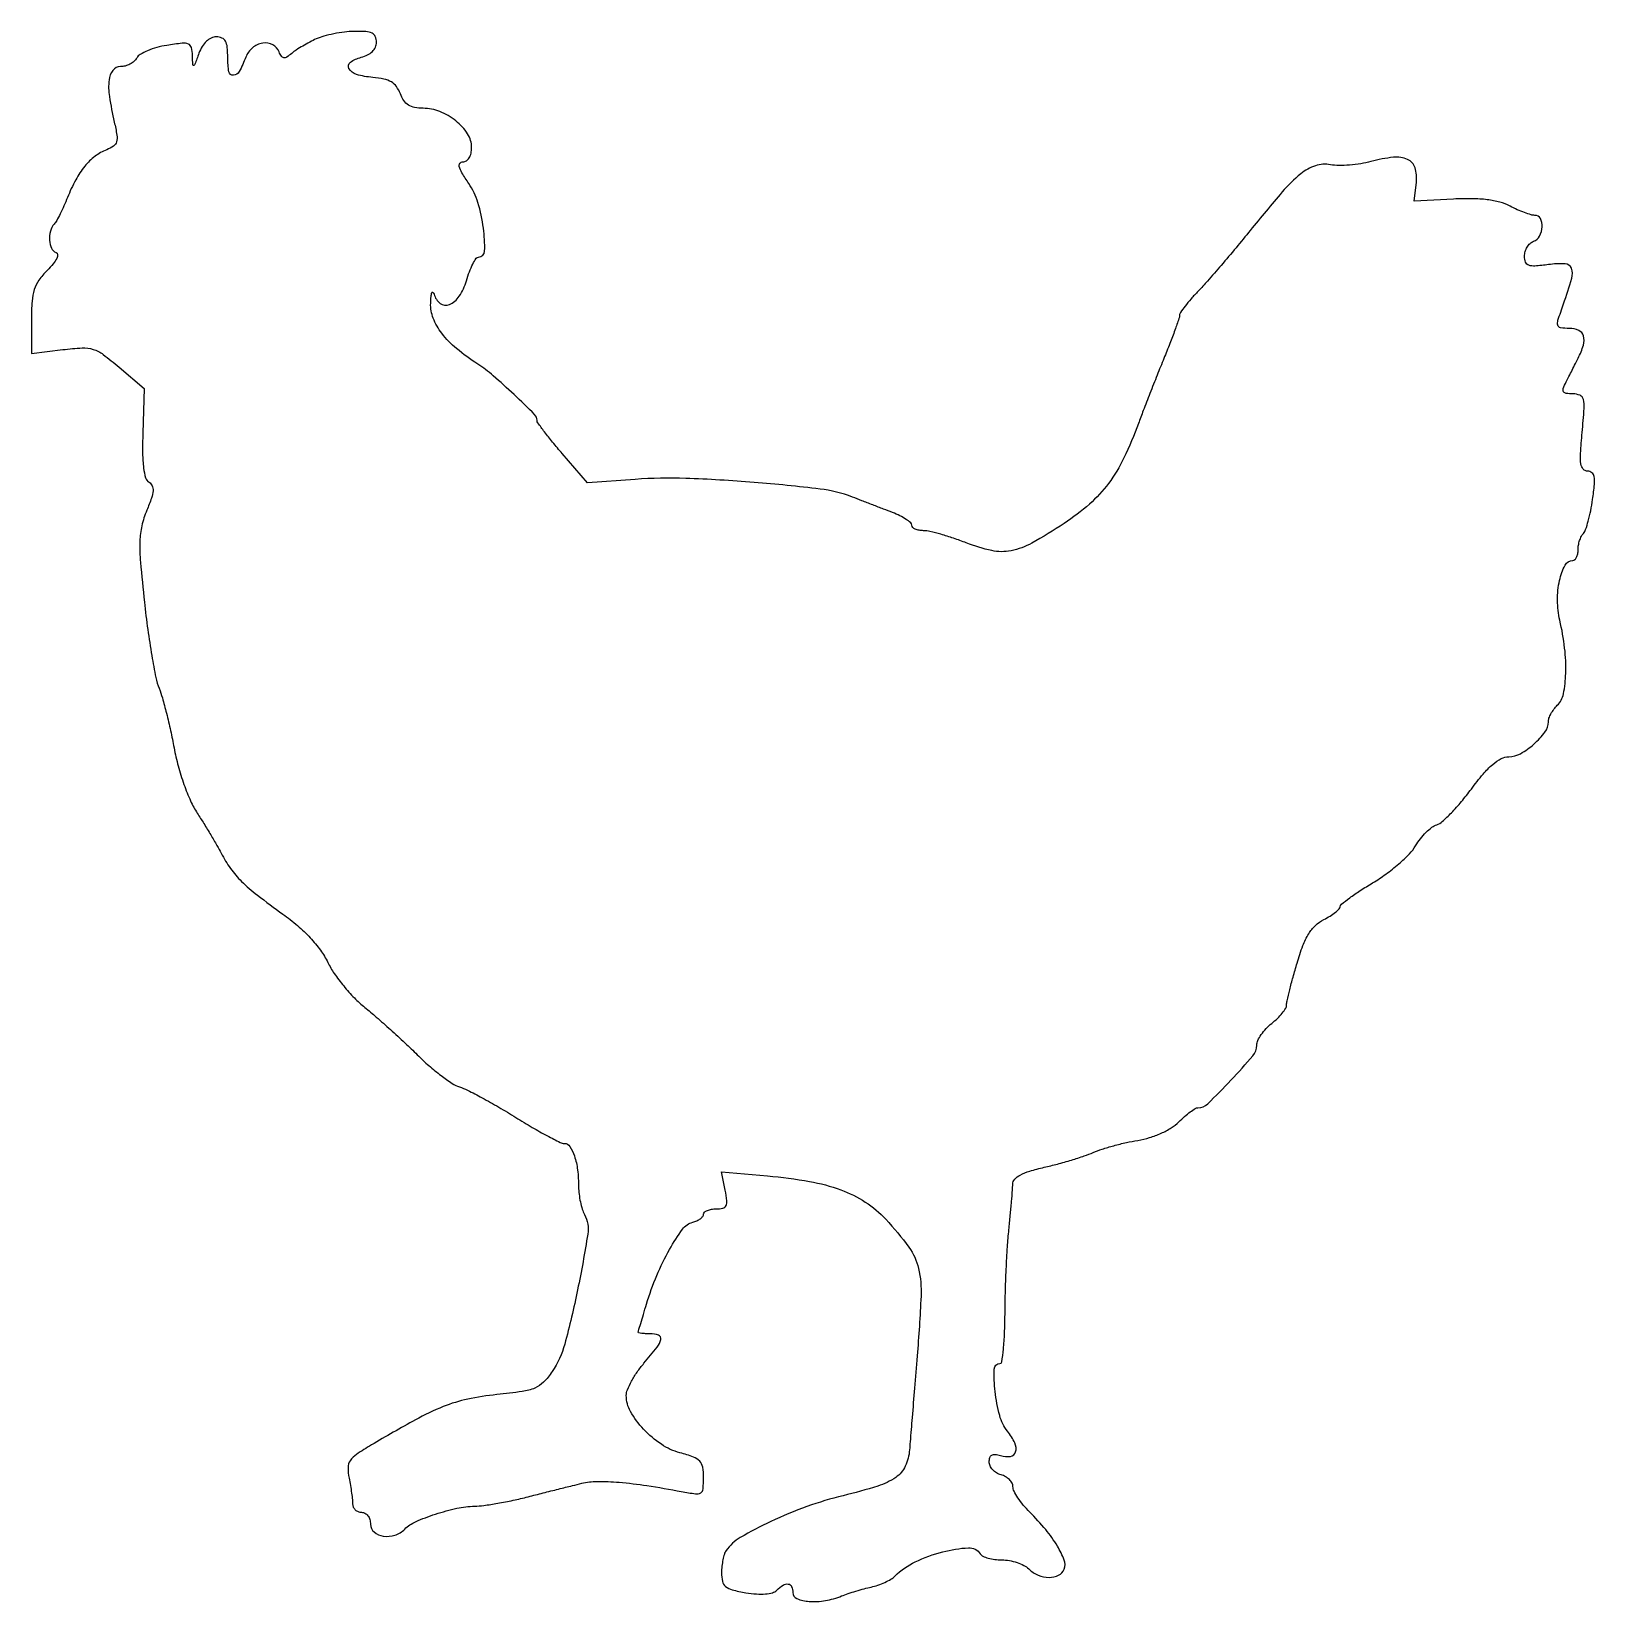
# Model space of a CAD drawing. Extents: x 0 to 263, y 0 to 264.
import ezdxf

# ---------------------------------------------------------------- set-up
doc = ezdxf.new("R2010")
doc.units = 0

msp = doc.modelspace()

# ---------------------------------------------------------------- linework, layer by layer
msp.add_lwpolyline([(47.895588, 262.668781, 0.015922), (46.786502, 262.128, 0.012137), (45.607136, 261.468644, 0.012308), (44.531189, 260.796067, 0.028016), (43.762371, 260.224477, -0.029018), (42.929079, 259.607538, -0.176032), (42.414669, 259.486662, -0.225943), (42.019014, 259.73589, -0.049501), (41.648168, 260.474477, 0.183233), (40.567125, 261.685247, 0.159993), (38.883047, 261.960824, 0.136697), (37.159619, 261.177071, 0.12793), (36.036932, 259.597139, -0.031874), (34.933316, 257.171889, -0.262985), (33.947734, 256.546127, -0.378206), (33.202993, 257.138314, -0.043993), (33, 259.440983, 0.022115), (32.91893, 261.273034, 0.101738), (32.615365, 262.28578, 0.173328), (32.030732, 262.812729, 0.097887), (31.083333, 263, 0.109268), (30.223441, 262.809811, 0.080146), (29.412054, 262.260297, 0.068194), (28.707057, 261.387373, 0.048292), (28.162281, 260.25, -0.002185), (27.478125, 258.401892, -0.223869), (27.287148, 258.216187, -0.499205), (27.14381, 258.313222, -0.004122), (27.078947, 259.877808, 0.053313), (26.889513, 261.224847, 0.241911), (26.38242, 261.80192, 0.123161), (25.360394, 261.935605, 0.010886), (22.761825, 261.577905, 0.027887), (21.079929, 261.211813, 0.032189), (19.530231, 260.673305, 0.033994), (18.301631, 260.054223, 0.132231), (17.712135, 259.450097, -0.0882), (17.257718, 258.895174, -0.056364), (16.566099, 258.425966, -0.054518), (15.756528, 258.107711, -0.066505), (14.95031, 258, 0.23417), (13.689355, 257.375183, 0.136271), (13.049243, 255.771724, 0.065394), (13.110141, 252.95989, 0.018958), (13.932004, 248.690327, -0.016076), (14.370683, 246.480095, -0.108091), (14.313392, 245.370036, -0.174819), (13.805824, 244.648516, -0.059268), (12.658148, 244.031623, 0.069878), (10.702616, 242.926609, 0.057441), (8.97723, 241.258152, 0.048594), (7.444172, 238.969988, 0.029121), (6.064183, 236, -0.010359), (5.472426, 234.590383, -0.011344), (4.839545, 233.249062, -0.010838), (4.24873, 232.128545, -0.054294), (3.839724, 231.55, 0.115065), (3.188629, 230.343125, 0.083018), (3.035435, 228.815657, 0.092869), (3.379815, 227.472022, 0.206079), (4.153409, 226.782197, -0.32709), (4.407258, 226.424207, -0.111258), (4.24847, 225.76693, -0.057674), (3.651544, 224.843526, -0.024082), (2.653409, 223.744318, 0.041787), (1.263724, 222.100683, 0.077509), (0.484372, 220.541941, 0.060234), (0.107074, 218.565251, 0.017072), (0, 215.430231), (0, 209.769553), (5.269571, 210.427943, -0.018635), (8.531851, 210.712585, -0.08799), (10.388064, 210.477905, -0.085077), (12.080272, 209.616114, -0.016793), (14.750196, 207.481828), (18.961248, 203.877324), (18.730624, 196.402307, 0.010363), (18.695718, 192.952045, 0.028728), (18.860673, 190.531731, 0.039524), (19.200584, 188.892783, 0.185497), (19.772866, 188.140496, -0.145892), (20.306296, 187.54132, -0.130084), (20.455042, 186.719035, -0.065408), (20.18984, 185.477145, -0.014172), (19.396119, 183.426851, 0.042729), (18.554125, 180.818921, 0.050258), (18.226842, 178.244619, 0.028526), (18.337474, 174.678236, 0.005014), (18.994547, 168, 0.007004), (19.561866, 163.377148, 0.008129), (20.23453, 158.996875, 0.007355), (20.91739, 155.314229, 0.047125), (21.463196, 153.5, -0.027324), (22.018306, 151.888722, -0.007734), (22.704925, 149.325, -0.007768), (23.391881, 146.400001, -0.008138), (23.976311, 143.5, 0.02093), (24.672967, 140.448342, 0.018771), (25.644122, 137.350976, 0.019525), (26.758257, 134.564912, 0.039934), (27.884409, 132.5, -0.005619), (28.989117, 130.768402, -0.004445), (30.145842, 128.872146, -0.004495), (31.187958, 127.092977, -0.011152), (31.909946, 125.766879, 0.036856), (33.472797, 123.21749, 0.042217), (35.330894, 121.046993, 0.030434), (37.98983, 118.726393, 0.009431), (42.256907, 115.563618, -0.022865), (44.746444, 113.612623, -0.027822), (46.880982, 111.559085, -0.030367), (48.596507, 109.473682, -0.043884), (49.823006, 107.427407, 0.0382), (50.904397, 105.575903, 0.020797), (52.491554, 103.473165, 0.020611), (54.292899, 101.457762, 0.030618), (56.042133, 99.863789, -0.009423), (57.974881, 98.246993, -0.004721), (60.359253, 96.134939, -0.004685), (62.785911, 93.902567, -0.006905), (64.870763, 91.89345, 0.016083), (66.830524, 90.073051, 0.01686), (68.873462, 88.411973, 0.016755), (70.72745, 87.101105, 0.068759), (71.967274, 86.510387, -0.040418), (73.326857, 85.954504, -0.007229), (75.756472, 84.679187, -0.007767), (78.565089, 83.095741, -0.006943), (81.431059, 81.366937, 0.006882), (84.203599, 79.694028, 0.00965), (86.72749, 78.282788, 0.0064), (88.8661, 77.175529, 0.116762), (89.607504, 77, -0.25594), (90.526473, 76.496623, -0.063627), (91.285426, 74.890622, -0.048315), (91.80614, 72.538073, -0.029114), (91.986345, 69.684259, 0.02928), (92.063295, 68.472035, 0.022193), (92.283944, 67.157592, 0.022628), (92.602891, 65.938756, 0.047587), (92.980273, 65.03686, -0.163878), (93.528341, 61.776195, -0.011176), (91.817976, 52.41378, -0.014956), (89.64433, 43.25234, -0.082608), (87.548892, 38.655535, -0.045609), (86.089323, 36.864221, -0.100713), (84.635106, 35.879571, -0.063463), (82.508154, 35.296212, -0.010249), (78.236761, 34.779287, 0.027658), (73.337066, 34.01249, 0.042841), (69.244023, 32.76351, 0.030479), (64.539491, 30.53294, 0.007614), (57.150916, 26.313249, 0.015011), (54.64756, 24.729249, 0.09627), (53.593034, 23.673198, 0.147325), (53.232988, 22.510017, 0.051303), (53.400916, 20.745418, -0.007806), (53.630252, 19.497757, -0.007486), (53.824019, 18.225998, -0.007442), (53.961407, 17.099346, -0.026621), (54, 16.375, 0.108288), (54.114961, 15.850413, 0.099673), (54.440625, 15.403906, 0.095522), (54.927338, 15.104507, 0.0905), (55.5, 15, -0.130775), (56.075754, 14.846791, -0.10214), (56.5625, 14.416667, -0.08892), (56.888136, 13.769411, -0.072314), (57, 13, 0.21813), (57.601058, 11.687801, 0.143078), (59.139197, 10.987013, 0.114207), (61.106908, 11.152983, 0.119013), (62.767875, 12.167875, -0.093014), (64.591514, 13.415237, -0.024284), (67.919095, 14.690028, -0.025572), (71.530981, 15.67473, -0.049574), (74.5, 16.020565, 0.030263), (76.051113, 16.14086, 0.009194), (78.38125, 16.508044, 0.009171), (80.982817, 17.016542, 0.009878), (83.5, 17.608904, -0.000646), (86.017154, 18.250527, -0.000586), (88.61875, 18.906849, -0.000586), (90.948074, 19.488675, -0.001888), (92.5, 19.868172, -0.057999), (95.104185, 20.182665, -0.021531), (98.797823, 20.039498, -0.017589), (103.4762, 19.489757, -0.009233), (109.25, 18.495021, 0.012717), (111.655995, 18.097747, 0.176548), (112.503283, 18.27948, 0.233227), (112.910708, 18.941399, 0.023377), (113, 20.850165, 0.043632), (112.848065, 22.587947, 0.148601), (112.339719, 23.590035, 0.115042), (111.274446, 24.283737, 0.021279), (109.027047, 24.992717, -0.082571), (105.893231, 26.421624, -0.056465), (102.908725, 28.963026, -0.058535), (100.715536, 31.935512, -0.130415), (100, 34.632165, -0.098151), (100.193602, 35.608915, -0.027393), (100.869312, 37.021708, -0.026521), (101.826691, 38.569578, -0.02508), (102.959359, 40.037774, 0.010774), (105.195355, 42.770813, 0.114861), (105.796935, 44.06393, 0.373632), (105.413415, 44.752114, 0.087026), (104, 45, -0.011739), (103.23395, 45.017987, -0.019521), (102.59068, 45.073437, -0.014347), (102.089613, 45.151073, -0.374023), (102.010824, 45.25, -0.059402), (102.041421, 45.437288, -0.000585), (102.420958, 46.748438, -0.001917), (102.865885, 48.257185, -0.00124), (103.391823, 50, -0.025346), (105.131636, 54.822376, -0.029482), (107.277341, 59.198522, -0.028867), (109.463673, 62.590525, -0.172883), (111.173399, 63.755596, 0.042595), (111.87238, 64.003572, 0.05363), (112.463436, 64.352438, 0.06365), (112.868843, 64.743585, 0.170671), (113, 65.116631, -0.220355), (113.156596, 65.454705, -0.077472), (113.624219, 65.74051, -0.058907), (114.311322, 65.935334, -0.039674), (115.125, 66, 0.056127), (116.247964, 66.126455, 0.228257), (116.770903, 66.543397, 0.143303), (116.907222, 67.366076, 0.019237), (116.626531, 69.117344), (116.003062, 72.234688), (123.751531, 71.538767, -0.020487), (130.816476, 70.611214, -0.045166), (136.06961, 69.20373, -0.057006), (140.16479, 67.144375, -0.059904), (143.614023, 64.242098, -0.030004), (147.487337, 59.564789, -0.101771), (149.126145, 55.980221, -0.06836), (149.544315, 51.318344, -0.008767), (148.894631, 41.272475, 0.000109), (148.449657, 35.851284, 0.000149), (148.05057, 30.958165, 0.000098), (147.717419, 26.848452, 0.00168), (147.612933, 25.5, -0.090878), (146.899057, 22.764006, -0.133193), (145.302703, 20.873803, -0.076164), (142.263355, 19.395803, -0.015341), (136.452294, 17.788134, 0.026348), (130.375599, 15.962122, 0.023541), (124.28602, 13.447097, 0.022316), (119.163518, 10.758322, 0.108511), (116.765313, 8.55016, 0.078267), (116.481016, 7.967936, 0.024674), (116.241942, 7.026492, 0.023968), (116.075252, 5.9341, 0.024441), (116.015313, 4.837898, 0.056652), (116.174045, 3.366076, 0.167076), (116.700127, 2.511298, 0.111781), (117.792339, 1.96286, 0.01884), (120.0959, 1.483798, 0.023014), (121.884702, 1.265656, 0.038623), (123.397755, 1.268497, 0.047486), (124.572883, 1.475042, 0.12985), (125.2959, 1.8959, -0.053942), (126.363596, 2.755108, -0.180734), (127.227168, 2.941188, -0.261053), (127.794259, 2.504615, -0.101346), (128, 1.5, 0.306584), (128.688889, 0.482107, 0.078051), (130.735456, 0.013556, 0.059975), (133.470047, 0.151846, 0.053716), (136.202947, 0.930792, -0.014883), (137.275313, 1.328602, -0.008117), (138.612512, 1.75581, -0.008082), (139.986888, 2.146312, -0.012716), (141.180073, 2.432294, 0.030993), (142.302964, 2.745214, 0.025237), (143.460603, 3.213249, 0.025934), (144.48528, 3.755238, 0.058608), (145.180073, 4.289442, -0.081413), (148.567614, 6.657475, -0.048556), (153.197864, 8.350685, -0.048717), (157.516326, 9.0307, -0.275695), (159.5, 8, 0.148582), (159.93784, 7.614264, 0.039628), (160.821382, 7.29375, 0.036553), (161.931956, 7.073582, 0.030669), (163.130446, 7, -0.043679), (164.393871, 6.889419, -0.036596), (165.698586, 6.559375, -0.0381), (166.852444, 6.075486, -0.078195), (167.642857, 5.5, 0.096484), (169.215939, 4.439824, 0.097081), (171.068452, 4.050589, 0.116357), (172.676192, 4.406951, 0.190918), (173.607372, 5.419212, 0.18458), (173.609475, 6.97041, 0.04471), (172.466822, 9.317536, 0.03763), (170.503482, 12.081412, 0.023137), (167.812608, 15.033546, -0.023733), (166.736001, 16.217514, -0.02709), (165.826204, 17.448911, -0.027766), (165.178408, 18.563113, -0.118325), (165, 19.306446, 0.123386), (164.850317, 19.903778, 0.074771), (164.4125, 20.491411, 0.067293), (163.764599, 20.980709, 0.064254), (163, 21.289749, -0.07292), (162.235608, 21.614156, -0.070719), (161.5875, 22.147047, -0.075788), (161.150322, 22.799761, -0.11016), (161, 23.473768, -0.077091), (161.112449, 24.198758, -0.192451), (161.446835, 24.605556, -0.156408), (162.027477, 24.718569, -0.04735), (162.915843, 24.52671, 0.111603), (164.587078, 24.384237, 0.298797), (165.445613, 25.134119, 0.182263), (165.311552, 26.646256, 0.054434), (164.064985, 28.644515, -0.101916), (162.764125, 31.247931, -0.037594), (162.005009, 35.302002, -0.034702), (161.852124, 39.067981, -0.405802), (162.811382, 40, 0.374169), (163.13615, 40.282602, 0.009002), (163.395644, 42.423437, 0.015272), (163.587946, 45.08683, 0.009226), (163.660973, 48.25, -0.005942), (163.720385, 51.847263, -0.004346), (163.868505, 55.839062, -0.004391), (164.074942, 59.618719, -0.009684), (164.313809, 62.5, 0.002), (164.551752, 64.918168, 0.002317), (164.7584, 67.222264, 0.002066), (164.916254, 69.174483, 0.013719), (164.964218, 70.150259, -0.183394), (165.296211, 70.970876, -0.082909), (166.228304, 71.691539, -0.050425), (167.823297, 72.350823, -0.017182), (170.25, 72.988154, 0.009795), (172.47989, 73.538721, 0.008042), (174.839062, 74.211332, 0.008139), (176.987379, 74.899729, 0.021241), (178.5, 75.484421, -0.025202), (179.966854, 76.038115, -0.011347), (181.940625, 76.622494, -0.0112), (184.057584, 77.14674, -0.014993), (186, 77.521058, 0.033997), (187.97214, 77.979406, 0.031782), (189.910352, 78.708662, 0.033367), (191.618136, 79.619836, 0.056631), (192.886364, 80.624532, -0.015979), (193.860539, 81.534173, -0.020592), (194.814151, 82.302206, -0.018861), (195.644607, 82.869285, -0.14128), (196.09798, 83, 0.195085), (197.742397, 83.666987, 0.01121), (201.642784, 87.627776, 0.011694), (205.346828, 91.750903, 0.179006), (206, 93.516884, -0.108989), (206.173927, 94.305317, -0.041223), (206.734375, 95.291832, -0.038386), (207.543402, 96.300976, -0.037961), (208.5, 97.17866, 0.025655), (209.456985, 98.014309, 0.030545), (210.265625, 98.898833, 0.031833), (210.840922, 99.711709, 0.138947), (211, 100.273101, -0.056298), (211.081044, 100.990601, -0.004753), (211.514063, 102.803518, -0.006264), (212.079781, 104.960523, -0.004804), (212.75, 107.303371, -0.017921), (213.740314, 110.251464, -0.047779), (214.715137, 112.241997, -0.065448), (215.83563, 113.623108, -0.070373), (217.25, 114.628531, 0.019811), (218.303277, 115.227521, 0.027482), (219.192187, 115.850981, 0.02666), (219.844489, 116.422987, 0.202081), (220, 116.792049, -0.229618), (220.201089, 117.206839, -0.008748), (221.604987, 118.275144, -0.014158), (223.369938, 119.494742, -0.009328), (225.463785, 120.800769, 0.022746), (227.684058, 122.269826, 0.020641), (229.837404, 123.980339, 0.021148), (231.635657, 125.671963, 0.060094), (232.680151, 127.035685, -0.032719), (233.484103, 128.213399, -0.030948), (234.448852, 129.299561, -0.032431), (235.424254, 130.151289, -0.086627), (236.24019, 130.576233, 0.106672), (237.173579, 131.110498, 0.017132), (238.693975, 132.574993, 0.018272), (240.388453, 134.455824, 0.015132), (242.055368, 136.574949, -0.015998), (244.026299, 139.071661, -0.039968), (245.65944, 140.722081, -0.057117), (247.077066, 141.684993, -0.121226), (248.35723, 142, 0.129902), (250.314352, 142.517197, 0.052133), (252.584096, 144.140631, 0.052133), (254.428748, 146.154519, 0.160711), (255, 147.88588, -0.0885), (255.104871, 148.473728, -0.036316), (255.440625, 149.214245, -0.03449), (255.925988, 149.976107, -0.03732), (256.5, 150.642857, 0.148234), (257.533873, 152.576169, 0.041697), (257.925359, 156.013508, 0.036928), (257.738678, 160.27623, 0.02724), (256.929623, 164.932005, -0.05503), (256.53654, 168.288661, -0.055299), (256.88634, 171.644532, -0.06531), (257.802411, 174.195375, -0.280956), (259.12132, 175, 0.19485), (259.456946, 175.135955, 0.086947), (259.741888, 175.52875, 0.066818), (259.935309, 176.111072, 0.046847), (260, 176.8, -0.042768), (260.065029, 177.558872, -0.034958), (260.259424, 178.350312, -0.03622), (260.544315, 179.057118, -0.073478), (260.883145, 179.55, 0.104869), (261.265544, 180.187979, 0.015913), (261.706067, 181.61625, 0.017235), (262.120067, 183.361715, 0.014153), (262.444418, 185.25, 0.011079), (262.748299, 187.777667, 0.068519), (262.696972, 189.081887, 0.176466), (262.315263, 189.740142, 0.175769), (261.598898, 190, -0.221259), (260.86505, 190.341458, -0.140843), (260.474146, 191.216927, -0.050789), (260.406398, 192.970656, -0.007558), (260.68223, 196.5, 0.005744), (261.015071, 200.568737, 0.07606), (260.892502, 202.065745, 0.234994), (260.320857, 202.751167, 0.103884), (259.136131, 203, -0.031751), (257.998536, 203.072313, -0.235206), (257.560239, 203.365129, -0.221855), (257.515243, 203.904922, -0.028397), (257.991526, 205, 0.000051), (258.450026, 205.909526, 0.00003), (258.997511, 206.996014, 0.00003), (259.544183, 208.081217, 0.000052), (260, 208.986431, 0.042708), (260.88945, 211.206805, 0.14557), (260.899525, 212.74775, 0.219849), (260.101665, 213.665955, 0.106045), (258.544359, 214, -0.034319), (257.046747, 214.102914, -0.308181), (256.583426, 214.521832, -0.138523), (256.615554, 215.378188, -0.006598), (257.544359, 218.125727, 0.013191), (258.936963, 222.431555, 0.165055), (258.868179, 224.119146, 0.301001), (257.815635, 224.867631, 0.041707), (255, 224.726826, -0.013492), (252.743685, 224.485959, -0.104371), (251.697195, 224.621309, -0.222913), (251.180085, 225.128044, -0.089457), (251, 226.126541, -0.071175), (251.11206, 226.909762, -0.063615), (251.440625, 227.663086, -0.066838), (251.926434, 228.274001, -0.100106), (252.5, 228.638374, 0.177764), (253.523406, 229.532823, 0.111334), (253.966295, 231.079245, 0.137184), (253.665692, 232.452548, 0.276142), (252.75, 233.006161, -0.070554), (252.082465, 233.104185, -0.016371), (251.002722, 233.461298, -0.016578), (249.775504, 233.959032, -0.015554), (248.55714, 234.546914, 0.054463), (246.841276, 235.216093, 0.034741), (244.737347, 235.628537, 0.028422), (242.170802, 235.801522, 0.015745), (239.030678, 235.735513), (232.447076, 235.389519), (232.821449, 238.596296, 0.107016), (232.588239, 240.992933, 0.212069), (231.342164, 242.39047, 0.135241), (228.950391, 242.766233, 0.037522), (225.184576, 242.049701, -0.026144), (223.47483, 241.683929, -0.01991), (221.572896, 241.457169, -0.020281), (219.76859, 241.388039, -0.043756), (218.38541, 241.512467, 0.123223), (215.842861, 241.339208, 0.093252), (213.377827, 239.995061, 0.044405), (210.243475, 236.931756, 0.007479), (204.880287, 230.475129, -0.003946), (202.499159, 227.566983, -0.003569), (199.991842, 224.59693, -0.003574), (197.708199, 221.968933, -0.011372), (196.130287, 220.259102, 0.011728), (194.931274, 218.957993, 0.016093), (193.919522, 217.729493, 0.01279), (193.148823, 216.675085, 0.152569), (193, 216.198715, -0.083744), (192.906324, 215.643343, -0.003435), (192.226607, 213.728315, -0.005901), (191.375853, 211.466302, -0.004143), (190.367173, 208.939614, 0.00219), (189.238805, 206.144864, 0.001661), (188.024704, 203.069761, 0.001678), (186.904514, 200.176099, 0.003913), (186.089969, 198, -0.024695), (183.653133, 192.231893, -0.047726), (181.060486, 187.950352, -0.051947), (177.863473, 184.474702, -0.035447), (173.594957, 181.213109, -0.017655), (168.163375, 177.910585, -0.078775), (164.676035, 176.622701, -0.102389), (161.429109, 176.647137, -0.040991), (157.153634, 177.939443, 0.011565), (155.008259, 178.728247, 0.012531), (152.884963, 179.394711, 0.012092), (151.041677, 179.875009, 0.057743), (149.96298, 180, -0.044009), (149.21154, 180.066269, -0.063806), (148.576625, 180.265014, -0.083588), (148.147093, 180.557357, -0.204381), (148, 180.902175, 0.216994), (147.806569, 181.326893, 0.032909), (147.045312, 181.905934, 0.031851), (145.994789, 182.508539, 0.022624), (144.75, 183.052344, -0.000092), (143.253413, 183.627345, -0.000051), (141.426563, 184.329834, -0.000051), (139.575986, 185.041876, -0.000082), (138, 185.648743, 0.062136), (132.571008, 186.998162, 0.009549), (121.486867, 188.114873, 0.01138), (109.989013, 188.78887, 0.027606), (101.490516, 188.623942), (93.481033, 188.025306), (89.240516, 192.948244, -0.006381), (87.61562, 194.884049, -0.00945), (86.245652, 196.625239, -0.005186), (85.141347, 198.11661, -0.158046), (85, 198.552612, 0.200483), (84.588454, 199.537743, 0.005338), (81.126448, 202.885887, 0.011715), (77.627459, 206.046154, 0.034022), (75.020317, 208, -0.029414), (71.469351, 210.610457, -0.054947), (68.992845, 213.173238, -0.070321), (67.550327, 215.703882, -0.103614), (67.116001, 218.216296, -0.013227), (67.188391, 219.386828, -0.067481), (67.332266, 220.02135, -0.540627), (67.507771, 220.060933, -0.137297), (67.689326, 219.75, 0.168245), (68.719943, 218.207335, 0.266385), (70.254757, 218.010153, 0.152667), (71.922484, 219.403208, 0.070317), (73.118146, 222, -0.018091), (73.638435, 223.532597, -0.027055), (74.21179, 224.825, -0.025433), (74.765143, 225.785876, -0.254661), (75.158288, 226, 0.406458), (76.189393, 227.004085, 0.039401), (75.989045, 230.838069, 0.040573), (75.061154, 235.14766, 0.07591), (73.530137, 238.360453, -0.012048), (72.363901, 240.171414, -0.070089), (71.914469, 241.210888, -0.238084), (72.024258, 241.754381, -0.22993), (72.530137, 242, 0.144692), (73.12657, 242.176289, 0.113369), (73.598619, 242.662865, 0.086229), (73.900205, 243.434834, 0.050144), (74, 244.42742, 0.145545), (73.325785, 246.694529, 0.07881), (71.356792, 248.870891, 0.074035), (68.654726, 250.455118, 0.095914), (65.84039, 251, -0.046402), (64.41919, 251.132177, -0.095986), (63.386376, 251.540942, -0.102308), (62.62213, 252.285207, -0.057919), (62.024057, 253.436725, 0.06616), (61.375772, 254.636346, 0.102597), (60.508711, 255.426051, 0.082267), (59.255089, 255.912428, 0.030498), (57.376108, 256.186725, -0.047146), (54.664074, 256.6752, -0.196559), (53.37925, 257.673583, -0.387925), (53.615938, 258.741664, -0.091934), (55.428961, 259.571526, 0.052426), (56.51308, 259.968072, 0.081), (57.324918, 260.54406, 0.095095), (57.824538, 261.270504, 0.103579), (58, 262.108408, 0.102053), (57.806061, 263.048698, 0.180479), (57.26512, 263.613392, 0.098794), (56.213003, 263.8852, 0.019383), (54.25, 263.918781, 0.024906), (52.623685, 263.802372, 0.018246), (50.836517, 263.518091, 0.018522), (49.160094, 263.123314, 0.038398)], format="xyb", close=True)

doc.saveas('drawing.dxf')
